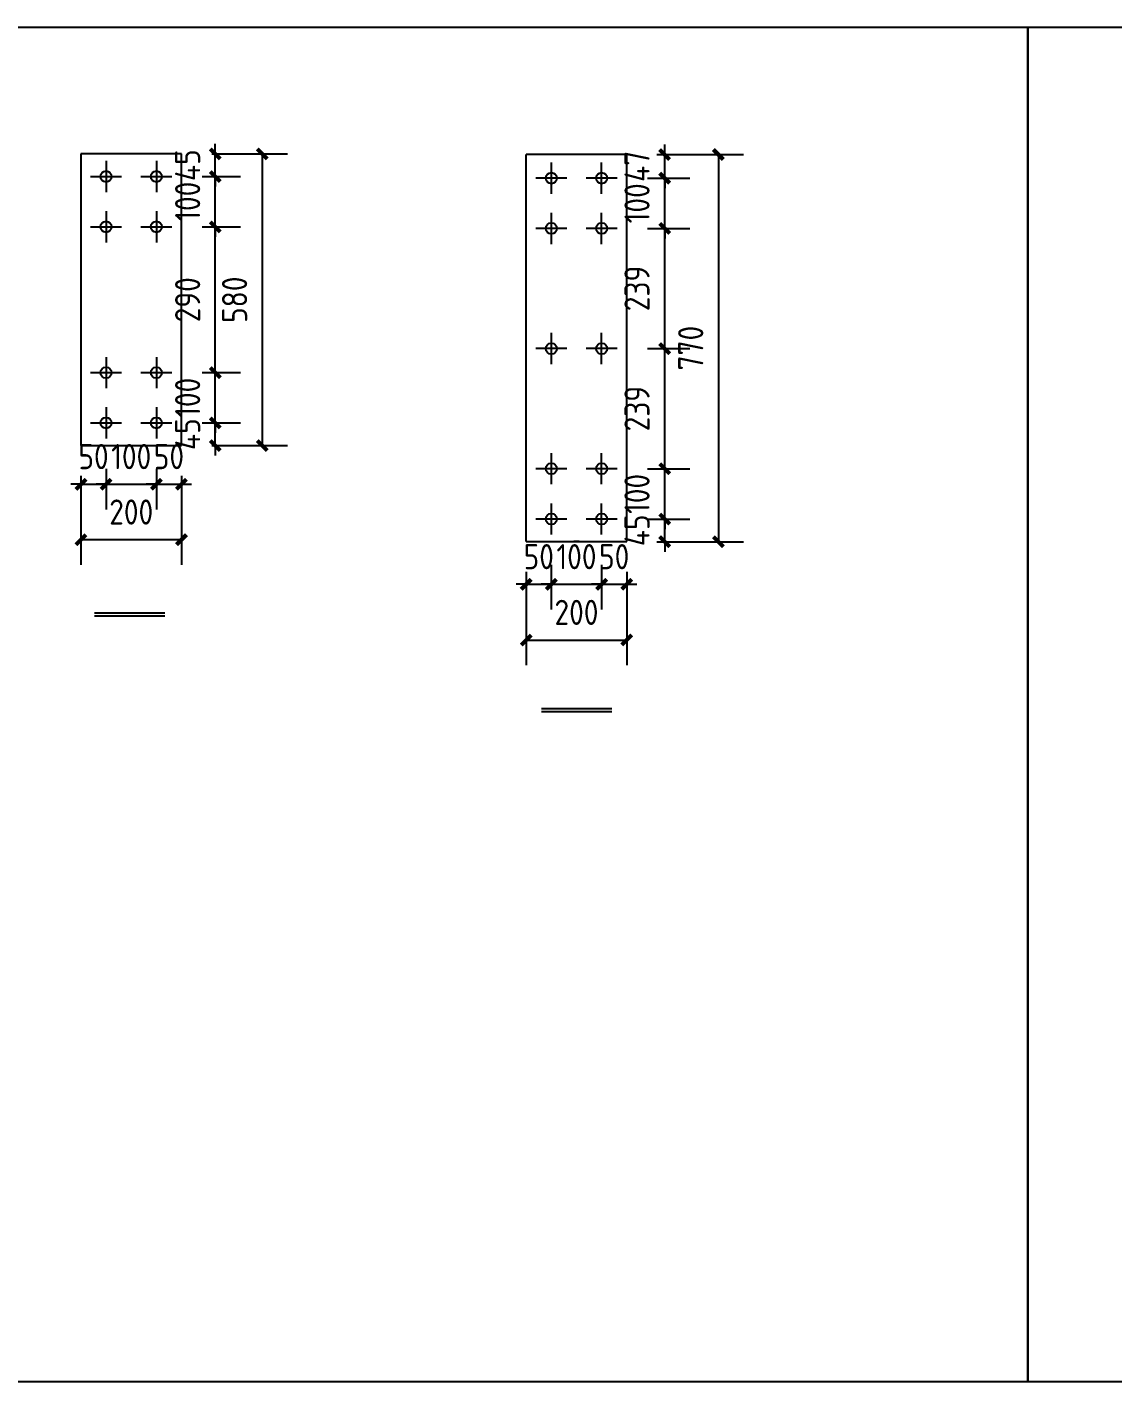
# Model space of a CAD drawing. Extents: x 810015 to 1451442, y -271755 to 145013.
# Drawn here: x 849141 to 859937, y 98861 to 112335 of the extents above; entities that cross this region are included whole.
import ezdxf

# ---------------------------------------------------------------- set-up
doc = ezdxf.new("R2010")
doc.units = 0
doc.header["$LTSCALE"] = 1000
doc.header["$MEASUREMENT"] = 0
doc.styles.get("Standard").update_dxf_attribs({"font": 'gbenor.shx', "bigfont": 'gbcbig.shx'})
doc.dimstyles.get("Standard").update_dxf_attribs({"dimscale": 100, "dimtxt": 2.5, "dimasz": 1, "dimexe": 2.5, "dimexo": 3, "dimgap": 1.5, "dimtad": 1, "dimdec": 0, "dimzin": 0, "dimdsep": 46, "dimtxsty": 'Standard', "dimblk": 'ARCHTICK', "dimcen": 0.09, "dimadec": 0, "dimazin": 0, "dimtfac": 1, "dimtdec": 0, "dimtix": 1, "dimtmove": 2, "dimatfit": 3, "dimfxl": 1, "dimtolj": 1, "dimtzin": 0, "dimarcsym": 0})

# ---------------------------------------------------------------- blocks, each defined once
blk = doc.blocks.new('_ArchTick')
at = {"color": 0, "linetype": 'ByBlock', "const_width": 0.4}
blk.add_lwpolyline([(-0.5, -0.5), (0.5, 0.5)], dxfattribs=at)
blk = doc.blocks.new('*D1121')
at = {"color": 0, "lineweight": -2}
for p, q in [((849926, 107943), (849926, 107538)), ((849676, 107873), (849676, 107538)), ((849676, 107788), (849576, 107788)), ((849676, 107788), (849926, 107788)), ((849926, 107788), (850026, 107788))]:
    blk.add_line(p, q, dxfattribs=at)
at = {"layer": 'Defpoints', "color": 0}
for p in [(849926, 108243), (849676, 108173), (849926, 107788)]:
    blk.add_point(p, dxfattribs=at)
at = {"color": 0, "lineweight": -2, "xscale": 100, "yscale": 100, "zscale": 100}
blk.add_blockref('_ArchTick', (849676, 107788), dxfattribs=at)
at = {"color": 0, "lineweight": -2, "xscale": 100, "yscale": 100, "zscale": 100, "rotation": 180}
blk.add_blockref('_ArchTick', (849926, 107788), dxfattribs=at)
at = {"color": 0, "insert": (849801, 108063), "char_height": 250, "attachment_point": 5}
blk.add_mtext('\\A1;50', dxfattribs=at)
blk = doc.blocks.new('*D1122')
at = {"color": 0, "lineweight": -2}
for p, q in [((849926, 107943), (849926, 107538)), ((850426, 107943), (850426, 107538)), ((849926, 107788), (849826, 107788)), ((849926, 107788), (850426, 107788)), ((850426, 107788), (850526, 107788))]:
    blk.add_line(p, q, dxfattribs=at)
at = {"layer": 'Defpoints', "color": 0}
for p in [(849926, 108243), (850426, 108243), (850426, 107788)]:
    blk.add_point(p, dxfattribs=at)
at = {"color": 0, "lineweight": -2, "xscale": 100, "yscale": 100, "zscale": 100}
blk.add_blockref('_ArchTick', (849926, 107788), dxfattribs=at)
at = {"color": 0, "lineweight": -2, "xscale": 100, "yscale": 100, "zscale": 100, "rotation": 180}
blk.add_blockref('_ArchTick', (850426, 107788), dxfattribs=at)
at = {"color": 0, "insert": (850176, 108063), "char_height": 250, "attachment_point": 5}
blk.add_mtext('\\A1;100', dxfattribs=at)
blk = doc.blocks.new('*D1123')
at = {"color": 0, "lineweight": -2}
for p, q in [((850426, 107943), (850426, 107538)), ((850676, 107873), (850676, 107538)), ((850426, 107788), (850326, 107788)), ((850426, 107788), (850676, 107788)), ((850676, 107788), (850776, 107788))]:
    blk.add_line(p, q, dxfattribs=at)
at = {"layer": 'Defpoints', "color": 0}
for p in [(850426, 108243), (850676, 108173), (850676, 107788)]:
    blk.add_point(p, dxfattribs=at)
at = {"color": 0, "lineweight": -2, "xscale": 100, "yscale": 100, "zscale": 100}
blk.add_blockref('_ArchTick', (850426, 107788), dxfattribs=at)
at = {"color": 0, "lineweight": -2, "xscale": 100, "yscale": 100, "zscale": 100, "rotation": 180}
blk.add_blockref('_ArchTick', (850676, 107788), dxfattribs=at)
at = {"color": 0, "insert": (850551, 108063), "char_height": 250, "attachment_point": 5}
blk.add_mtext('\\A1;50', dxfattribs=at)
blk = doc.blocks.new('*D351')
at = {"color": 0, "lineweight": -2}
for p, q in [((849676, 107873), (849676, 106987)), ((850676, 107873), (850676, 106987)), ((849676, 107237), (850676, 107237))]:
    blk.add_line(p, q, dxfattribs=at)
at = {"layer": 'Defpoints', "color": 0}
for p in [(849676, 108173), (850676, 108173), (850676, 107237)]:
    blk.add_point(p, dxfattribs=at)
at = {"color": 0, "lineweight": -2, "xscale": 100, "yscale": 100, "zscale": 100, "rotation": 180}
blk.add_blockref('_ArchTick', (849676, 107237), dxfattribs=at)
at = {"color": 0, "lineweight": -2, "xscale": 100, "yscale": 100, "zscale": 100}
blk.add_blockref('_ArchTick', (850676, 107237), dxfattribs=at)
at = {"color": 0, "insert": (850176, 107512), "char_height": 250, "attachment_point": 5}
blk.add_mtext('\\A1;200', dxfattribs=at)
blk = doc.blocks.new('*D1124')
at = {"color": 0, "lineweight": -2}
for p, q in [((851012, 108398), (851012, 108498)), ((850881, 108398), (851262, 108398)), ((851012, 108173), (851012, 108398)), ((850976, 108173), (851262, 108173)), ((851012, 108173), (851012, 108073))]:
    blk.add_line(p, q, dxfattribs=at)
at = {"layer": 'Defpoints', "color": 0}
for p in [(850581, 108398), (851012, 108398), (850676, 108173)]:
    blk.add_point(p, dxfattribs=at)
at = {"color": 0, "lineweight": -2, "xscale": 100, "yscale": 100, "zscale": 100}
for p, rotation in [((851012, 108398), 270), ((851012, 108173), 90)]:
    blk.add_blockref('_ArchTick', p, dxfattribs=dict(at, rotation=rotation))
at = {"color": 0, "insert": (850737, 108286), "char_height": 250, "attachment_point": 5, "rotation": 90}
blk.add_mtext('\\A1;45', dxfattribs=at)
blk = doc.blocks.new('*D1125')
at = {"color": 0, "lineweight": -2}
for p, q in [((850881, 108898), (851262, 108898)), ((851012, 108898), (851012, 108998)), ((851012, 108398), (851012, 108898)), ((850881, 108398), (851262, 108398)), ((851012, 108398), (851012, 108298))]:
    blk.add_line(p, q, dxfattribs=at)
at = {"layer": 'Defpoints', "color": 0}
for p in [(850581, 108898), (851012, 108898), (850581, 108398)]:
    blk.add_point(p, dxfattribs=at)
at = {"color": 0, "lineweight": -2, "xscale": 100, "yscale": 100, "zscale": 100}
for p, rotation in [((851012, 108898), 270), ((851012, 108398), 90)]:
    blk.add_blockref('_ArchTick', p, dxfattribs=dict(at, rotation=rotation))
at = {"color": 0, "insert": (850737, 108648), "char_height": 250, "attachment_point": 5, "rotation": 90}
blk.add_mtext('\\A1;100', dxfattribs=at)
blk = doc.blocks.new('*D1126')
at = {"color": 0, "lineweight": -2}
for p, q in [((850881, 110348), (851262, 110348)), ((851012, 108898), (851012, 110348)), ((850881, 108898), (851262, 108898))]:
    blk.add_line(p, q, dxfattribs=at)
at = {"layer": 'Defpoints', "color": 0}
for p in [(850581, 110348), (851012, 110348), (850581, 108898)]:
    blk.add_point(p, dxfattribs=at)
at = {"color": 0, "lineweight": -2, "xscale": 100, "yscale": 100, "zscale": 100}
for p, rotation in [((851012, 110348), 90), ((851012, 108898), 270)]:
    blk.add_blockref('_ArchTick', p, dxfattribs=dict(at, rotation=rotation))
at = {"color": 0, "insert": (850737, 109623), "char_height": 250, "attachment_point": 5, "rotation": 90}
blk.add_mtext('\\A1;290', dxfattribs=at)
blk = doc.blocks.new('*D1127')
at = {"color": 0, "lineweight": -2}
for p, q in [((851012, 110848), (851012, 110948)), ((850881, 110848), (851262, 110848)), ((851012, 110348), (851012, 110848)), ((850881, 110348), (851262, 110348)), ((851012, 110348), (851012, 110248))]:
    blk.add_line(p, q, dxfattribs=at)
at = {"layer": 'Defpoints', "color": 0}
for p in [(850581, 110848), (851012, 110848), (850581, 110348)]:
    blk.add_point(p, dxfattribs=at)
at = {"color": 0, "lineweight": -2, "xscale": 100, "yscale": 100, "zscale": 100}
for p, rotation in [((851012, 110848), 270), ((851012, 110348), 90)]:
    blk.add_blockref('_ArchTick', p, dxfattribs=dict(at, rotation=rotation))
at = {"color": 0, "insert": (850737, 110598), "char_height": 250, "attachment_point": 5, "rotation": 90}
blk.add_mtext('\\A1;100', dxfattribs=at)
blk = doc.blocks.new('*D1128')
at = {"color": 0, "lineweight": -2}
for p, q in [((851012, 111073), (851012, 111173)), ((850976, 111073), (851262, 111073)), ((851012, 110848), (851012, 111073)), ((850881, 110848), (851262, 110848)), ((851012, 110848), (851012, 110748))]:
    blk.add_line(p, q, dxfattribs=at)
at = {"layer": 'Defpoints', "color": 0}
for p in [(850676, 111073), (851012, 111073), (850581, 110848)]:
    blk.add_point(p, dxfattribs=at)
at = {"color": 0, "lineweight": -2, "xscale": 100, "yscale": 100, "zscale": 100}
for p, rotation in [((851012, 111073), 270), ((851012, 110848), 90)]:
    blk.add_blockref('_ArchTick', p, dxfattribs=dict(at, rotation=rotation))
at = {"color": 0, "insert": (850737, 110961), "char_height": 250, "attachment_point": 5, "rotation": 90}
blk.add_mtext('\\A1;45', dxfattribs=at)
blk = doc.blocks.new('*D352')
at = {"color": 0, "lineweight": -2}
for p, q in [((850976, 111073), (851729, 111073)), ((851479, 111073), (851479, 108173)), ((850976, 108173), (851729, 108173))]:
    blk.add_line(p, q, dxfattribs=at)
at = {"layer": 'Defpoints', "color": 0}
for p in [(850676, 111073), (850676, 108173), (851479, 108173)]:
    blk.add_point(p, dxfattribs=at)
at = {"color": 0, "lineweight": -2, "xscale": 100, "yscale": 100, "zscale": 100}
for p, rotation in [((851479, 111073), 90), ((851479, 108173), 270)]:
    blk.add_blockref('_ArchTick', p, dxfattribs=dict(at, rotation=rotation))
at = {"color": 0, "insert": (851204, 109623), "char_height": 250, "attachment_point": 5, "rotation": 90}
blk.add_mtext('\\A1;580', dxfattribs=at)
blk = doc.blocks.new('*D1129')
at = {"color": 0, "lineweight": -2}
for p, q in [((854353, 106987), (854353, 106543)), ((854103, 106917), (854103, 106543)), ((854103, 106793), (854003, 106793)), ((854103, 106793), (854353, 106793)), ((854353, 106793), (854453, 106793))]:
    blk.add_line(p, q, dxfattribs=at)
at = {"layer": 'Defpoints', "color": 0}
for p in [(854353, 107287), (854103, 107217), (854353, 106793)]:
    blk.add_point(p, dxfattribs=at)
at = {"color": 0, "lineweight": -2, "xscale": 100, "yscale": 100, "zscale": 100}
blk.add_blockref('_ArchTick', (854103, 106793), dxfattribs=at)
at = {"color": 0, "lineweight": -2, "xscale": 100, "yscale": 100, "zscale": 100, "rotation": 180}
blk.add_blockref('_ArchTick', (854353, 106793), dxfattribs=at)
at = {"color": 0, "insert": (854228, 107068), "char_height": 250, "attachment_point": 5}
blk.add_mtext('\\A1;50', dxfattribs=at)
blk = doc.blocks.new('*D1130')
at = {"color": 0, "lineweight": -2}
for p, q in [((854353, 106987), (854353, 106543)), ((854853, 106987), (854853, 106543)), ((854353, 106793), (854253, 106793)), ((854353, 106793), (854853, 106793)), ((854853, 106793), (854953, 106793))]:
    blk.add_line(p, q, dxfattribs=at)
at = {"layer": 'Defpoints', "color": 0}
for p in [(854353, 107287), (854853, 107287), (854853, 106793)]:
    blk.add_point(p, dxfattribs=at)
at = {"color": 0, "lineweight": -2, "xscale": 100, "yscale": 100, "zscale": 100}
blk.add_blockref('_ArchTick', (854353, 106793), dxfattribs=at)
at = {"color": 0, "lineweight": -2, "xscale": 100, "yscale": 100, "zscale": 100, "rotation": 180}
blk.add_blockref('_ArchTick', (854853, 106793), dxfattribs=at)
at = {"color": 0, "insert": (854603, 107068), "char_height": 250, "attachment_point": 5}
blk.add_mtext('\\A1;100', dxfattribs=at)
blk = doc.blocks.new('*D1131')
at = {"color": 0, "lineweight": -2}
for p, q in [((854853, 106987), (854853, 106543)), ((855103, 106917), (855103, 106543)), ((854853, 106793), (854753, 106793)), ((854853, 106793), (855103, 106793)), ((855103, 106793), (855203, 106793))]:
    blk.add_line(p, q, dxfattribs=at)
at = {"layer": 'Defpoints', "color": 0}
for p in [(854853, 107287), (855103, 107217), (855103, 106793)]:
    blk.add_point(p, dxfattribs=at)
at = {"color": 0, "lineweight": -2, "xscale": 100, "yscale": 100, "zscale": 100}
blk.add_blockref('_ArchTick', (854853, 106793), dxfattribs=at)
at = {"color": 0, "lineweight": -2, "xscale": 100, "yscale": 100, "zscale": 100, "rotation": 180}
blk.add_blockref('_ArchTick', (855103, 106793), dxfattribs=at)
at = {"color": 0, "insert": (854978, 107068), "char_height": 250, "attachment_point": 5}
blk.add_mtext('\\A1;50', dxfattribs=at)
blk = doc.blocks.new('*D353')
at = {"color": 0, "lineweight": -2}
for p, q in [((854103, 106917), (854103, 105989)), ((855103, 106917), (855103, 105989)), ((854103, 106239), (855103, 106239))]:
    blk.add_line(p, q, dxfattribs=at)
at = {"layer": 'Defpoints', "color": 0}
for p in [(854103, 107217), (855103, 107217), (855103, 106239)]:
    blk.add_point(p, dxfattribs=at)
at = {"color": 0, "lineweight": -2, "xscale": 100, "yscale": 100, "zscale": 100, "rotation": 180}
blk.add_blockref('_ArchTick', (854103, 106239), dxfattribs=at)
at = {"color": 0, "lineweight": -2, "xscale": 100, "yscale": 100, "zscale": 100}
blk.add_blockref('_ArchTick', (855103, 106239), dxfattribs=at)
at = {"color": 0, "insert": (854603, 106514), "char_height": 250, "attachment_point": 5}
blk.add_mtext('\\A1;200', dxfattribs=at)
blk = doc.blocks.new('*D1132')
at = {"color": 0, "lineweight": -2}
for p, q in [((855480, 107442), (855480, 107542)), ((855308, 107442), (855730, 107442)), ((855480, 107217), (855480, 107442)), ((855403, 107217), (855730, 107217)), ((855480, 107217), (855480, 107117))]:
    blk.add_line(p, q, dxfattribs=at)
at = {"layer": 'Defpoints', "color": 0}
for p in [(855008, 107442), (855480, 107442), (855103, 107217)]:
    blk.add_point(p, dxfattribs=at)
at = {"color": 0, "lineweight": -2, "xscale": 100, "yscale": 100, "zscale": 100}
for p, rotation in [((855480, 107442), 270), ((855480, 107217), 90)]:
    blk.add_blockref('_ArchTick', p, dxfattribs=dict(at, rotation=rotation))
at = {"color": 0, "insert": (855205, 107330), "char_height": 250, "attachment_point": 5, "rotation": 90}
blk.add_mtext('\\A1;45', dxfattribs=at)
blk = doc.blocks.new('*D1133')
at = {"color": 0, "lineweight": -2}
for p, q in [((855308, 107942), (855730, 107942)), ((855480, 107942), (855480, 108042)), ((855480, 107442), (855480, 107942)), ((855308, 107442), (855730, 107442)), ((855480, 107442), (855480, 107342))]:
    blk.add_line(p, q, dxfattribs=at)
at = {"layer": 'Defpoints', "color": 0}
for p in [(855008, 107942), (855480, 107942), (855008, 107442)]:
    blk.add_point(p, dxfattribs=at)
at = {"color": 0, "lineweight": -2, "xscale": 100, "yscale": 100, "zscale": 100}
for p, rotation in [((855480, 107942), 270), ((855480, 107442), 90)]:
    blk.add_blockref('_ArchTick', p, dxfattribs=dict(at, rotation=rotation))
at = {"color": 0, "insert": (855205, 107692), "char_height": 250, "attachment_point": 5, "rotation": 90}
blk.add_mtext('\\A1;100', dxfattribs=at)
blk = doc.blocks.new('*D1134')
at = {"color": 0, "lineweight": -2}
for p, q in [((855308, 109137), (855730, 109137)), ((855480, 107942), (855480, 109137)), ((855308, 107942), (855730, 107942))]:
    blk.add_line(p, q, dxfattribs=at)
at = {"layer": 'Defpoints', "color": 0}
for p in [(855008, 109137), (855480, 109137), (855008, 107942)]:
    blk.add_point(p, dxfattribs=at)
at = {"color": 0, "lineweight": -2, "xscale": 100, "yscale": 100, "zscale": 100}
for p, rotation in [((855480, 109137), 90), ((855480, 107942), 270)]:
    blk.add_blockref('_ArchTick', p, dxfattribs=dict(at, rotation=rotation))
at = {"color": 0, "insert": (855205, 108540), "char_height": 250, "attachment_point": 5, "rotation": 90}
blk.add_mtext('\\A1;239', dxfattribs=at)
blk = doc.blocks.new('*D1135')
at = {"color": 0, "lineweight": -2}
for p, q in [((855308, 110332), (855730, 110332)), ((855480, 109137), (855480, 110332)), ((855308, 109137), (855730, 109137))]:
    blk.add_line(p, q, dxfattribs=at)
at = {"layer": 'Defpoints', "color": 0}
for p in [(855008, 110332), (855480, 110332), (855008, 109137)]:
    blk.add_point(p, dxfattribs=at)
at = {"color": 0, "lineweight": -2, "xscale": 100, "yscale": 100, "zscale": 100}
for p, rotation in [((855480, 110332), 90), ((855480, 109137), 270)]:
    blk.add_blockref('_ArchTick', p, dxfattribs=dict(at, rotation=rotation))
at = {"color": 0, "insert": (855205, 109735), "char_height": 250, "attachment_point": 5, "rotation": 90}
blk.add_mtext('\\A1;239', dxfattribs=at)
blk = doc.blocks.new('*D1136')
at = {"color": 0, "lineweight": -2}
for p, q in [((855480, 110832), (855480, 110932)), ((855308, 110832), (855730, 110832)), ((855480, 110332), (855480, 110832)), ((855308, 110332), (855730, 110332)), ((855480, 110332), (855480, 110232))]:
    blk.add_line(p, q, dxfattribs=at)
at = {"layer": 'Defpoints', "color": 0}
for p in [(855008, 110832), (855480, 110832), (855008, 110332)]:
    blk.add_point(p, dxfattribs=at)
at = {"color": 0, "lineweight": -2, "xscale": 100, "yscale": 100, "zscale": 100}
for p, rotation in [((855480, 110832), 270), ((855480, 110332), 90)]:
    blk.add_blockref('_ArchTick', p, dxfattribs=dict(at, rotation=rotation))
at = {"color": 0, "insert": (855205, 110582), "char_height": 250, "attachment_point": 5, "rotation": 90}
blk.add_mtext('\\A1;100', dxfattribs=at)
blk = doc.blocks.new('*D1137')
at = {"color": 0, "lineweight": -2}
for p, q in [((855480, 111067), (855480, 111167)), ((855403, 111067), (855730, 111067)), ((855480, 110832), (855480, 111067)), ((855308, 110832), (855730, 110832)), ((855480, 110832), (855480, 110732))]:
    blk.add_line(p, q, dxfattribs=at)
at = {"layer": 'Defpoints', "color": 0}
for p in [(855103, 111067), (855480, 111067), (855008, 110832)]:
    blk.add_point(p, dxfattribs=at)
at = {"color": 0, "lineweight": -2, "xscale": 100, "yscale": 100, "zscale": 100}
for p, rotation in [((855480, 111067), 270), ((855480, 110832), 90)]:
    blk.add_blockref('_ArchTick', p, dxfattribs=dict(at, rotation=rotation))
at = {"color": 0, "insert": (855205, 110950), "char_height": 250, "attachment_point": 5, "rotation": 90}
blk.add_mtext('\\A1;47', dxfattribs=at)
blk = doc.blocks.new('*D354')
at = {"color": 0, "lineweight": -2}
for p, q in [((855403, 111067), (856264, 111067)), ((856014, 111067), (856014, 107217)), ((855403, 107217), (856264, 107217))]:
    blk.add_line(p, q, dxfattribs=at)
at = {"layer": 'Defpoints', "color": 0}
for p in [(855103, 111067), (855103, 107217), (856014, 107217)]:
    blk.add_point(p, dxfattribs=at)
at = {"color": 0, "lineweight": -2, "xscale": 100, "yscale": 100, "zscale": 100}
for p, rotation in [((856014, 111067), 90), ((856014, 107217), 270)]:
    blk.add_blockref('_ArchTick', p, dxfattribs=dict(at, rotation=rotation))
at = {"color": 0, "insert": (855739, 109142), "char_height": 250, "attachment_point": 5, "rotation": 90}
blk.add_mtext('\\A1;770', dxfattribs=at)

msp = doc.modelspace()

# ---------------------------------------------------------------- linework, layer by layer
at = {"color": 2}
for p, q in [((850675.9, 111073.4), (849675.9, 111073.4)), ((849675.9, 111073.4), (849675.9, 108173.4)), ((850675.9, 108173.4), (850675.9, 111073.4)), ((855103.4, 111067.3), (854103.4, 111067.3)), ((854103.4, 107217.3), (854103.4, 111067.3)), ((855103.4, 107217.3), (855103.4, 111067.3)), ((849675.9, 108173.4), (850675.9, 108173.4)), ((854103.4, 107217.3), (855103.4, 107217.3)), ((854628.4, 107217.3), (854578.4, 107217.3))]:
    msp.add_line(p, q, dxfattribs=at)
for p, q in [((849925.9, 111003.4), (849925.9, 110693.4)), ((850425.9, 111003.4), (850425.9, 110693.4)), ((854353.4, 110677.3), (854353.4, 110987.3)), ((854853.4, 110677.3), (854853.4, 110987.3)), ((849770.9, 110848.4), (850080.9, 110848.4)), ((850270.9, 110848.4), (850580.9, 110848.4)), ((854508.4, 110832.3), (854198.4, 110832.3)), ((855008.4, 110832.3), (854698.4, 110832.3)), ((849925.9, 110503.4), (849925.9, 110193.4)), ((850425.9, 110503.4), (850425.9, 110193.4)), ((854353.4, 110177.3), (854353.4, 110487.3)), ((854853.4, 110177.3), (854853.4, 110487.3)), ((849770.9, 110348.4), (850080.9, 110348.4)), ((850270.9, 110348.4), (850580.9, 110348.4)), ((854508.4, 110332.3), (854198.4, 110332.3)), ((855008.4, 110332.3), (854698.4, 110332.3)), ((854353.4, 108982.3), (854353.4, 109292.3)), ((854853.4, 108982.3), (854853.4, 109292.3)), ((854508.4, 109137.3), (854198.4, 109137.3)), ((855008.4, 109137.3), (854698.4, 109137.3)), ((849925.9, 109053.4), (849925.9, 108743.4)), ((850425.9, 109053.4), (850425.9, 108743.4)), ((849770.9, 108898.4), (850080.9, 108898.4)), ((850270.9, 108898.4), (850580.9, 108898.4)), ((849925.9, 108553.4), (849925.9, 108243.4)), ((850425.9, 108553.4), (850425.9, 108243.4)), ((849770.9, 108398.4), (850080.9, 108398.4)), ((850270.9, 108398.4), (850580.9, 108398.4)), ((854353.4, 107787.3), (854353.4, 108097.3)), ((854853.4, 107787.3), (854853.4, 108097.3)), ((854508.4, 107942.3), (854198.4, 107942.3)), ((855008.4, 107942.3), (854698.4, 107942.3)), ((854353.4, 107287.3), (854353.4, 107597.3)), ((854853.4, 107287.3), (854853.4, 107597.3)), ((854508.4, 107442.3), (854198.4, 107442.3)), ((855008.4, 107442.3), (854698.4, 107442.3)), ((849810.9, 106508.1), (850511.7, 106508.1)), ((849810.9, 106478.1), (850511.7, 106478.1)), ((854253.9, 105558.3), (854954.7, 105558.3)), ((854253.9, 105528.3), (854954.7, 105528.3))]:
    msp.add_line(p, q)
for points in [[(838345, 112334.5), (859090, 112334.5), (859090, 98860.9), (838345, 98860.9)], [(859090, 112334.5), (879835, 112334.5), (879835, 98860.9), (859090, 98860.9)]]:
    msp.add_lwpolyline(points, close=True)
for centre in [(849925.9, 110848.4), (850425.9, 110848.4), (854353.4, 110832.3), (854853.4, 110832.3), (849925.9, 110348.4), (850425.9, 110348.4), (854353.4, 110332.3), (854853.4, 110332.3), (854353.4, 109137.3), (854853.4, 109137.3), (849925.9, 108898.4), (850425.9, 108898.4), (849925.9, 108398.4), (850425.9, 108398.4), (854353.4, 107942.3), (854853.4, 107942.3), (854353.4, 107442.3), (854853.4, 107442.3)]:
    msp.add_circle(centre, 55)

# ---------------------------------------------------------------- dimensions: what is measured, and where the dimension line sits
for base, p1, p2, picture, middle in [((851012.5, 111073.4), (850580.9, 110848.4), (850675.9, 111073.4), '*D1128', (850737.5, 110960.9)), ((855480.2, 111067.3), (855008.4, 110832.3), (855103.4, 111067.3), '*D1137', (855205.2, 110949.8)), ((851479.1, 108173.4), (850675.9, 111073.4), (850675.9, 108173.4), '*D352', (851204.1, 109623.4)), ((856014.3, 107217.3), (855103.4, 111067.3), (855103.4, 107217.3), '*D354', (855739.3, 109142.3)), ((851012.5, 110848.4), (850580.9, 110348.4), (850580.9, 110848.4), '*D1127', (850737.5, 110598.4)), ((855480.2, 110832.3), (855008.4, 110332.3), (855008.4, 110832.3), '*D1136', (855205.2, 110582.3)), ((851012.5, 110348.4), (850580.9, 108898.4), (850580.9, 110348.4), '*D1126', (850737.5, 109623.4)), ((855480.2, 110332.3), (855008.4, 109137.3), (855008.4, 110332.3), '*D1135', (855205.2, 109734.8)), ((855480.2, 109137.3), (855008.4, 107942.3), (855008.4, 109137.3), '*D1134', (855205.2, 108539.8)), ((851012.5, 108898.4), (850580.9, 108398.4), (850580.9, 108898.4), '*D1125', (850737.5, 108648.4)), ((851012.5, 108398.4), (850675.9, 108173.4), (850580.9, 108398.4), '*D1124', (850737.5, 108285.9)), ((855480.2, 107942.3), (855008.4, 107442.3), (855008.4, 107942.3), '*D1133', (855205.2, 107692.3)), ((855480.2, 107442.3), (855103.4, 107217.3), (855008.4, 107442.3), '*D1132', (855205.2, 107329.8))]:
    dim = msp.add_linear_dim(base=base, p1=p1, p2=p2, angle=90, dimstyle='Standard', override={"dimlfac": 0.2})
    dim.commit()
    dim.dimension.update_dxf_attribs({"geometry": picture, "text_midpoint": middle})
for base, p1, p2, picture, middle in [((849925.9, 107787.6), (849675.9, 108173.4), (849925.9, 108243.4), '*D1121', (849800.9, 108062.6)), ((850425.9, 107787.6), (849925.9, 108243.4), (850425.9, 108243.4), '*D1122', (850175.9, 108062.6)), ((850675.9, 107787.6), (850425.9, 108243.4), (850675.9, 108173.4), '*D1123', (850550.9, 108062.6)), ((850675.9, 107237.3), (849675.9, 108173.4), (850675.9, 108173.4), '*D351', (850175.9, 107512.3)), ((854353.4, 106793), (854103.4, 107217.3), (854353.4, 107287.3), '*D1129', (854228.4, 107068)), ((854853.4, 106793), (854353.4, 107287.3), (854853.4, 107287.3), '*D1130', (854603.4, 107068)), ((855103.4, 106793), (854853.4, 107287.3), (855103.4, 107217.3), '*D1131', (854978.4, 107068)), ((855103.4, 106239.5), (854103.4, 107217.3), (855103.4, 107217.3), '*D353', (854603.4, 106514.5))]:
    dim = msp.add_linear_dim(base=base, p1=p1, p2=p2, dimstyle='Standard', override={"dimlfac": 0.2})
    dim.commit()
    dim.dimension.update_dxf_attribs({"geometry": picture, "text_midpoint": middle})

doc.saveas('drawing.dxf')
